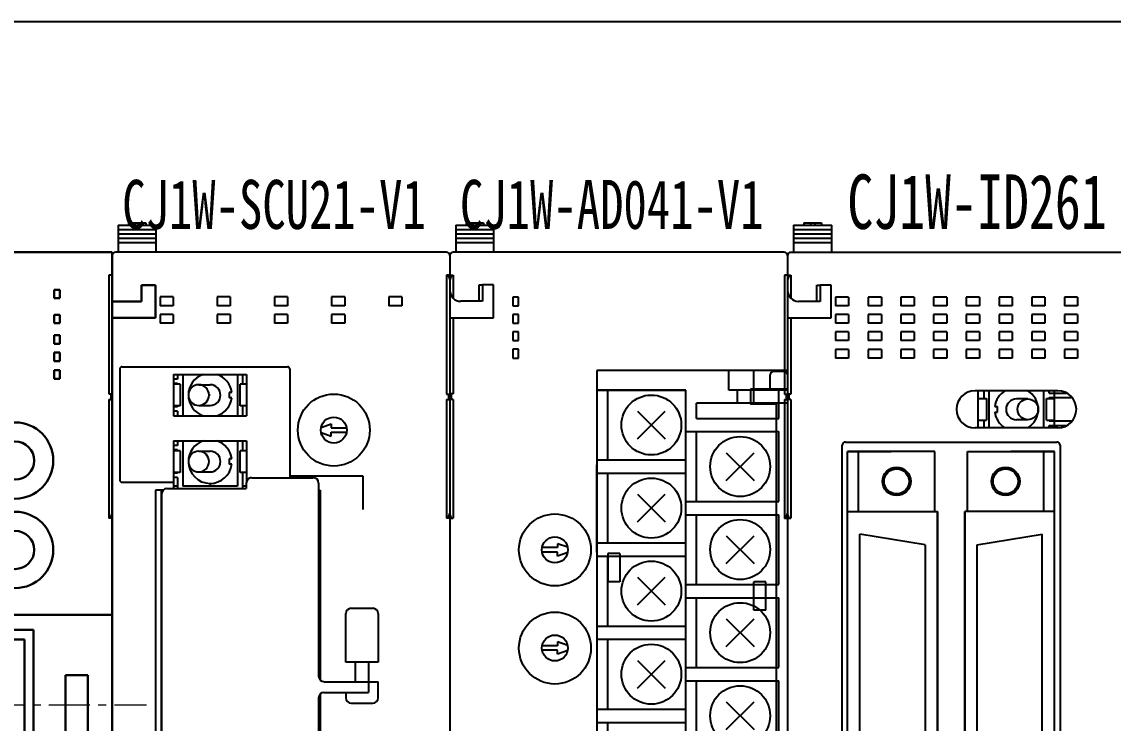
# Model space of a CAD drawing. Header units: millimetres. Extents: x -300 to 4128, y -106 to 2458.
# Drawn here: x 2225 to 2325.2, y 1476.7 to 1541 of the extents above; entities that cross this region are included whole.
import ezdxf

# ---------------------------------------------------------------- set-up
doc = ezdxf.new("R2010")
doc.units = ezdxf.units.MM
doc.linetypes.add('CENTER', pattern=[2, 1.25, -0.25, 0.25, -0.25])
doc.layers.add('TEXT', color=2, linetype='Continuous')
doc.layers.add('Z_OM_GAIKEI', color=7, linetype='Continuous')
doc.layers.add('Z_OM_CENTER', color=2, linetype='CENTER', lineweight=13)
doc.layers.add('Z_OM_OUTLINE', color=7, linetype='Continuous', lineweight=30)
doc.styles.add('ST', font='', dxfattribs={"width": 0.8, "height": 300})
doc.styles.get('ST').set_extended_font_data('SimSun')

# ---------------------------------------------------------------- blocks, each defined once
blk = doc.blocks.new('CJ2M-PU35')
at = {"layer": 'Z_OM_CENTER', "ltscale": 3}
blk.add_line((-3.79, 48.5), (65.16, 48.5), dxfattribs=at)
at = {"layer": 'Z_OM_OUTLINE'}
for p, q in [((62, 90), (0, 90)), ((62, 0), (62, 90)), ((57.2, 86.55), (56.7, 86.55)), ((56.7, 86.55), (56.7, 85.8)), ((57.2, 85.8), (57.2, 86.55)), ((64.7, 85.5), (64.7, 87)), ((66, 87), (64.7, 87)), ((66, 87), (66, 84)), ((56.7, 85.8), (57.2, 85.8)), ((62, 85.5), (64.7, 85.5)), ((56.7, 84.25), (56.7, 83.5)), ((57.2, 84.25), (56.7, 84.25)), ((57.2, 83.5), (57.2, 84.25)), ((56.7, 83.5), (57.2, 83.5)), ((66, 84), (62, 84)), ((56.7, 82.4), (56.7, 81.6)), ((57.2, 82.4), (56.7, 82.4)), ((57.2, 81.6), (57.2, 82.4)), ((56.7, 81.6), (57.2, 81.6)), ((56.7, 80.8), (56.7, 80)), ((57.2, 80.8), (56.7, 80.8)), ((57.2, 80), (57.2, 80.8)), ((56.7, 80), (57.2, 80)), ((56.7, 79.2), (56.7, 78.4)), ((57.2, 79.2), (56.7, 79.2)), ((57.2, 78.4), (57.2, 79.2)), ((56.7, 78.4), (57.2, 78.4)), ((3.86, 56.75), (62, 56.75)), ((54.78, 55.38), (43.83, 55.38)), ((54.78, 41.63), (54.78, 55.38)), ((53.95, 54.47), (46.75, 54.47)), ((53.95, 42.55), (53.95, 54.47)), ((59.78, 51.2), (57.73, 51.2)), ((57.73, 51.2), (57.73, 45.8)), ((59.78, 45.8), (59.78, 51.2))]:
    blk.add_line(p, q, dxfattribs=at)
for centre, radius in [((53.1, 70.9), 3.5), ((53.1, 70.9), 1.75), ((53.1, 62.7), 3.5), ((53.1, 62.7), 1.75)]:
    blk.add_circle(centre, radius, dxfattribs=at)
blk = doc.blocks.new('CJ1W-SCU21')
at = {"layer": 'Z_OM_GAIKEI'}
for p, q in [((0.55, 92.55), (4.05, 92.55)), ((0.55, 92.55), (0.55, 92.15)), ((1.5, 92.75), (1.5, 92.55)), ((1.5, 92.75), (3.1, 92.75)), ((2.1, 92.75), (2.1, 92.55)), ((2.5, 92.75), (2.5, 92.55)), ((3.1, 92.75), (3.1, 92.55)), ((4.05, 92.15), (4.05, 92.55)), ((0.55, 92.15), (4.05, 92.15)), ((0.55, 92.15), (0.55, 91.75)), ((0.55, 91.75), (4.05, 91.75)), ((0.55, 91.75), (0.55, 91.35)), ((0.55, 91.35), (4.05, 91.35)), ((0.55, 91.35), (0.55, 90.95)), ((4.05, 91.75), (4.05, 92.15)), ((4.05, 91.35), (4.05, 91.75)), ((4.05, 90.95), (4.05, 91.35)), ((0.55, 90.95), (4.05, 90.95)), ((0.55, 90.95), (0.55, 90.05)), ((4.05, 90.05), (4.05, 90.95)), ((0, 89.75), (0, 0.34)), ((30.7, 90.05), (0.3, 90.05)), ((31, 89.75), (31, 0.35)), ((-0.3, 87.95), (-0.3, 77.05)), ((0, 87.95), (-0.3, 87.95)), ((31.15, 87.95), (31, 87.52)), ((31, 87.95), (31.3, 87.95)), ((31.3, 87.95), (31.3, 85.83)), ((33.7, 85.55), (33.7, 87.05)), ((33.7, 87.05), (34, 87.05)), ((33.7, 87.05), (34, 87.05)), ((33.7, 85.55), (33.7, 87.05)), ((35, 87.05), (34, 87.05)), ((35, 87.05), (34, 87.05)), ((34, 87.05), (34, 85.55)), ((34, 87.05), (34, 85.55)), ((35, 84.05), (35, 87.05)), ((35, 84.05), (35, 87.05)), ((5.6, 85.95), (4.4, 85.95)), ((4.4, 85.95), (4.4, 85.15)), ((5.6, 85.15), (4.4, 85.15)), ((5.6, 85.95), (5.6, 85.15)), ((10.85, 85.95), (9.65, 85.95)), ((9.65, 85.95), (9.65, 85.15)), ((10.85, 85.15), (9.65, 85.15)), ((10.85, 85.95), (10.85, 85.15)), ((16.1, 85.95), (14.9, 85.95)), ((14.9, 85.95), (14.9, 85.15)), ((16.1, 85.15), (14.9, 85.15)), ((16.1, 85.95), (16.1, 85.15)), ((21.35, 85.95), (20.15, 85.95)), ((20.15, 85.95), (20.15, 85.15)), ((21.35, 85.15), (20.15, 85.15)), ((21.35, 85.95), (21.35, 85.15)), ((26.6, 85.95), (25.4, 85.95)), ((25.4, 85.95), (25.4, 85.15)), ((26.6, 85.15), (25.4, 85.15)), ((26.6, 85.95), (26.6, 85.15)), ((34, 85.55), (32, 85.55)), ((34, 85.55), (32, 85.55)), ((5.6, 84.35), (4.4, 84.35)), ((4.4, 84.35), (4.4, 83.55)), ((5.6, 84.35), (5.6, 83.55)), ((10.85, 84.35), (9.65, 84.35)), ((9.65, 84.35), (9.65, 83.55)), ((10.85, 84.35), (10.85, 83.55)), ((16.1, 84.35), (14.9, 84.35)), ((14.9, 84.35), (14.9, 83.55)), ((16.1, 84.35), (16.1, 83.55)), ((21.35, 84.35), (20.15, 84.35)), ((20.15, 84.35), (20.15, 83.55)), ((21.35, 84.35), (21.35, 83.55)), ((5.6, 83.55), (4.4, 83.55)), ((10.85, 83.55), (9.65, 83.55)), ((16.1, 83.55), (14.9, 83.55)), ((21.35, 83.55), (20.15, 83.55)), ((31, 84.05), (35, 84.05)), ((31, 84.05), (35, 84.05)), ((31.3, 84.05), (31.3, 77.05)), ((0.7, 79.35), (0.7, 69.15)), ((0.9, 79.55), (16.1, 79.55)), ((16.3, 79.35), (16.3, 69.37)), ((5.65, 78.85), (12.35, 78.85)), ((5.65, 78.85), (5.65, 75.05)), ((6, 78.42), (5.65, 78.42)), ((6, 78.85), (6, 78.42)), ((6.5, 78.85), (6.5, 76.94)), ((11.5, 78.85), (11.5, 76.94)), ((12, 77.95), (12, 78.85)), ((12.35, 78.85), (12.35, 75.05)), ((6, 78.02), (5.65, 78.02)), ((6, 77.95), (5.65, 77.95)), ((6, 78.02), (6, 77.95)), ((6.25, 77.95), (6, 77.95)), ((6.25, 77.95), (6.25, 76.94)), ((7.95, 77.9), (9, 77.9)), ((10.98, 77.2), (10.75, 77.2)), ((10.75, 77.2), (10.75, 76.94)), ((12, 77.95), (11.75, 77.95)), ((11.75, 76.94), (11.75, 77.95)), ((12.35, 77.95), (12, 77.95)), ((-0.3, 77.05), (0, 77.05)), ((-0.3, 76.55), (-0.3, 65.65)), ((-0.3, 76.55), (0, 76.55)), ((-0.12, 77.05), (-0.12, 76.55)), ((6.25, 76.94), (6.25, 75.95)), ((6.5, 76.94), (6.5, 75.05)), ((9, 76.94), (8.9, 76.94)), ((10.75, 76.94), (10.75, 76.7)), ((10.98, 76.7), (10.75, 76.7)), ((11.5, 76.94), (11.5, 75.05)), ((11.75, 75.95), (11.75, 76.94)), ((31.3, 77.05), (31, 77.05)), ((31.3, 76.55), (31, 76.55)), ((31.12, 77.05), (31.12, 76.55)), ((31.3, 76.55), (31.3, 65.65)), ((6, 75.95), (5.65, 75.95)), ((6, 75.88), (5.65, 75.88)), ((6, 75.48), (5.65, 75.48)), ((6, 75.95), (6, 75.88)), ((6.25, 75.95), (6, 75.95)), ((6, 75.48), (6, 75.05)), ((7.95, 76), (7.96, 76)), ((7.96, 76), (9, 76)), ((12, 75.95), (11.75, 75.95)), ((12, 75.05), (12, 75.95)), ((12.35, 75.95), (12, 75.95)), ((5.65, 75.05), (12.35, 75.05)), ((19.18, 73.98), (20.1, 74.32)), ((20.1, 74.32), (20.1, 73.95)), ((19.18, 73.51), (20.1, 73.17)), ((20.1, 73.95), (21.52, 73.95)), ((20.1, 73.54), (21.52, 73.54)), ((20.1, 73.17), (20.1, 73.54)), ((5.65, 72.75), (5.65, 68.38)), ((5.65, 72.75), (12.35, 72.75)), ((6, 72.32), (5.65, 72.32)), ((6, 72.75), (6, 72.32)), ((6.5, 72.75), (6.5, 70.84)), ((11.5, 72.75), (11.5, 70.84)), ((12, 71.85), (12, 72.75)), ((12.35, 72.75), (12.35, 69.05)), ((6, 71.92), (5.65, 71.92)), ((6, 71.85), (5.65, 71.85)), ((6, 71.92), (6, 71.85)), ((6.25, 71.85), (6, 71.85)), ((6.25, 71.85), (6.25, 70.84)), ((7.95, 71.8), (9, 71.8)), ((12, 71.85), (11.75, 71.85)), ((11.75, 70.84), (11.75, 71.85)), ((12.35, 71.85), (12, 71.85)), ((6.25, 70.84), (6.25, 69.85)), ((6.5, 70.84), (6.5, 68.6)), ((10.98, 71.1), (10.75, 71.1)), ((10.75, 71.1), (10.75, 70.84)), ((10.75, 70.84), (10.75, 70.6)), ((10.98, 70.6), (10.75, 70.6)), ((11.5, 70.84), (11.5, 68.6)), ((11.75, 69.85), (11.75, 70.84)), ((6, 69.85), (5.65, 69.85)), ((6, 69.78), (5.65, 69.78)), ((6, 69.38), (5.65, 69.38)), ((6, 69.85), (6, 69.78)), ((6.25, 69.85), (6, 69.85)), ((6, 69.38), (6, 68.6)), ((7.95, 69.9), (7.96, 69.9)), ((7.96, 69.9), (9, 69.9)), ((11.77, 69.85), (11.75, 69.85)), ((12, 69.85), (11.77, 69.85)), ((12, 68.6), (12, 69.85)), ((12.35, 69.85), (12, 69.85)), ((12.81, 69.37), (18.46, 69.37)), ((16.3, 69.55), (23, 69.55)), ((23, 69.55), (23, 66.45)), ((0.9, 68.95), (5.65, 68.95)), ((4, 68.24), (4, 1.74)), ((4.7, 68.24), (4, 68.24)), ((4.5, 68.24), (4.5, 1.74)), ((5.04, 68.38), (12.32, 68.38)), ((6, 68.6), (5.65, 68.6)), ((6, 68.6), (6, 68.38)), ((9, 68.6), (6.5, 68.6)), ((9, 68.85), (9, 68.6)), ((11.5, 68.6), (9, 68.6)), ((12.32, 68.6), (12, 68.6)), ((12, 68.38), (12, 68.6)), ((12.32, 68.88), (12.32, 68.38)), ((18.95, 68.88), (18.95, 51.16)), ((18.95, 68.24), (19.1, 68.24)), ((19.1, 68.24), (19.1, 50.8)), ((4.55, 67.89), (4.55, 35.41)), ((0, 65.65), (-0.3, 65.65)), ((-0.15, 65.65), (0, 66.08)), ((31.15, 65.65), (31, 66.08)), ((31, 65.65), (31.3, 65.65)), ((21.95, 57.39), (23.93, 57.39)), ((21.45, 52.44), (21.45, 56.9)), ((24.42, 56.9), (24.42, 52.44)), ((23.43, 52.44), (21.45, 52.44)), ((22.34, 50.66), (22.34, 52.44)), ((24.42, 52.44), (23.43, 52.44)), ((23.53, 52.44), (23.53, 49.67)), ((19.45, 50.66), (24.42, 50.66)), ((24.42, 49.18), (24.42, 50.66)), ((18.95, 49.18), (18.95, 36.4)), ((19.1, 49.53), (19.1, 35.94)), ((19.45, 49.67), (23.53, 49.67)), ((21.45, 49.67), (21.45, 49.18)), ((21.95, 48.68), (23.93, 48.68))]:
    blk.add_line(p, q, dxfattribs=at)
for radius in [3.3, 1.19]:
    blk.add_circle((20.35, 73.74), radius, dxfattribs=at)
for centre, radius, start, end in [((0.3, 89.75), 0.3, 90, 180), ((30.7, 89.75), 0.3, 0, 90), ((32, 86.55), 1, 180, 270), ((32, 86.55), 1, 180, 270), ((0.9, 79.35), 0.2, 90, 180), ((16.1, 79.35), 0.2, 0, 90), ((9, 76.95), 2, 108.1926, 180), ((9, 76.95), 2, 7.1808, 71.8074), ((7.95, 76.95), 0.95, 90, 180), ((7.95, 76.95), 0.95, 0, 90), ((9, 76.95), 0.95, 359.8785, 90), ((9, 76.95), 2, 180, 251.8018), ((7.95, 76.95), 0.95, 180, 270.7955), ((7.95, 76.95), 0.95, 270.7955, 0), ((9, 76.95), 0.95, 270, 359.8785), ((9, 76.95), 2, 288.1982, 352.8192), ((9, 70.85), 2, 108.1926, 180), ((9, 70.85), 2, 7.1808, 71.8074), ((7.95, 70.85), 0.95, 90, 180), ((7.95, 70.85), 0.95, 0, 90), ((9, 70.85), 0.95, 359.8785, 90), ((9, 70.85), 2, 180, 270), ((7.95, 70.85), 0.95, 180, 270.4593), ((7.95, 70.85), 0.95, 270.4593, 0), ((9, 70.85), 0.95, 270, 359.8785), ((9, 70.85), 2, 270, 352.8192), ((0.9, 69.15), 0.2, 180, 270), ((12.81, 68.88), 0.495, 90, 180), ((18.46, 68.88), 0.495, 0, 90), ((5.04, 67.89), 0.495, 90, 180), ((21.95, 56.9), 0.495, 90, 180), ((23.93, 56.9), 0.495, 0, 90), ((19.45, 51.16), 0.495, 180, 270), ((19.45, 49.18), 0.495, 90, 180), ((21.95, 49.18), 0.495, 180, 270), ((23.93, 49.18), 0.495, 270, 0)]:
    blk.add_arc(centre, radius, start, end, dxfattribs=at)
blk = doc.blocks.new('CJ1W-AD081-v1')
at = {"layer": 'Z_OM_GAIKEI'}
for p, q in [((0.56, 92.5), (4.06, 92.5)), ((0.56, 92.5), (0.56, 92.1)), ((1.51, 92.7), (1.51, 92.5)), ((1.51, 92.7), (3.11, 92.7)), ((2.11, 92.7), (2.11, 92.5)), ((2.51, 92.7), (2.51, 92.5)), ((3.11, 92.7), (3.11, 92.5)), ((4.06, 92.1), (4.06, 92.5)), ((0.56, 92.1), (4.06, 92.1)), ((0.56, 92.1), (0.56, 91.7)), ((0.56, 91.7), (4.06, 91.7)), ((0.56, 91.7), (0.56, 91.3)), ((0.56, 91.3), (4.06, 91.3)), ((0.56, 91.3), (0.56, 90.9)), ((4.06, 91.7), (4.06, 92.1)), ((4.06, 91.3), (4.06, 91.7)), ((4.06, 90.9), (4.06, 91.3)), ((0.56, 90.9), (4.06, 90.9)), ((0.56, 90.9), (0.56, 90)), ((4.06, 90), (4.06, 90.9)), ((0.01, 89.7), (0.01, 0.3)), ((30.71, 90), (0.31, 90)), ((31.01, 89.7), (31.01, 0.3)), ((-0.29, 87.9), (-0.29, 77)), ((0.02, 87.9), (-0.29, 87.9)), ((-0.14, 87.9), (0.01, 87.47)), ((31.01, 87.9), (31.31, 87.9)), ((31.16, 87.9), (31.01, 87.47)), ((31.31, 87.9), (31.31, 85.79)), ((33.71, 85.5), (33.71, 87)), ((33.71, 87), (34.01, 87)), ((35.01, 87), (34.01, 87)), ((34.01, 87), (34.01, 85.5)), ((35.01, 84), (35.01, 87)), ((6.31, 85.9), (5.81, 85.9)), ((5.81, 85.9), (5.81, 85.1)), ((6.31, 85.1), (6.31, 85.9)), ((34.01, 85.5), (32.01, 85.5)), ((5.81, 85.1), (6.31, 85.1)), ((6.31, 84.3), (5.81, 84.3)), ((5.81, 84.3), (5.81, 83.5)), ((6.31, 83.5), (6.31, 84.3)), ((5.81, 83.5), (6.31, 83.5)), ((31.01, 84), (35.01, 84)), ((31.31, 84), (31.31, 77)), ((6.31, 82.7), (5.81, 82.7)), ((5.81, 82.7), (5.81, 81.9)), ((6.31, 81.9), (6.31, 82.7)), ((5.81, 81.9), (6.31, 81.9)), ((6.31, 81.1), (5.81, 81.1)), ((5.81, 81.1), (5.81, 80.3)), ((5.81, 80.3), (6.31, 80.3)), ((6.31, 80.3), (6.31, 81.1)), ((31.01, 79.16), (13.51, 79.16)), ((13.51, 79.16), (13.51, 2.79)), ((31.01, 79.16), (13.51, 79.16)), ((13.51, 79.16), (13.51, 9)), ((25.61, 77.36), (25.61, 79.16)), ((27.91, 76.16), (27.91, 79.16)), ((29.41, 77.36), (29.41, 78.76)), ((30.71, 79.06), (29.71, 79.06)), ((21.66, 77.36), (13.51, 77.36)), ((13.51, 77.36), (21.66, 77.36)), ((14.51, 70.96), (14.51, 77.36)), ((21.66, 4.39), (21.66, 77.36)), ((31.01, 77.36), (25.61, 77.36)), ((26.41, 76.16), (26.41, 77.36)), ((27.61, 77.46), (27.61, 76.06)), ((31.01, 77.46), (27.61, 77.46)), ((30.21, 74.77), (30.21, 77.36)), ((-0.29, 77), (0.01, 77)), ((-0.29, 76.5), (-0.29, 65.6)), ((-0.29, 76.5), (0.01, 76.5)), ((-0.11, 77), (-0.11, 76.5)), ((22.66, 74.77), (22.66, 76.16)), ((31.01, 76.16), (22.66, 76.16)), ((31.31, 77), (31.01, 77)), ((31.31, 76.5), (31.01, 76.5)), ((31.14, 77), (31.14, 76.5)), ((31.31, 76.5), (31.31, 65.6)), ((17.24, 72.89), (19.79, 75.43)), ((17.24, 75.43), (19.79, 72.89)), ((30.01, 76.06), (27.61, 76.06)), ((30.01, 6.29), (30.01, 76.06)), ((22.66, 74.77), (30.21, 74.77)), ((21.66, 73.55), (30.21, 73.55)), ((22.66, 67.15), (22.66, 73.55)), ((30.21, 67.15), (30.21, 73.55)), ((25.39, 69.08), (27.94, 71.62)), ((25.39, 71.62), (27.94, 69.08)), ((13.51, 70.96), (21.66, 70.96)), ((13.51, 62.5), (13.51, 70.5)), ((13.51, 69.74), (21.66, 69.74)), ((14.51, 63.34), (14.51, 69.74)), ((17.24, 65.27), (19.79, 67.81)), ((17.24, 67.81), (19.79, 65.27)), ((21.66, 67.15), (30.21, 67.15)), ((0.02, 65.6), (-0.29, 65.6)), ((-0.14, 65.6), (0.01, 66.03)), ((21.66, 65.93), (30.21, 65.93)), ((22.66, 59.53), (22.66, 65.93)), ((30.21, 59.53), (30.21, 65.93)), ((31.16, 65.6), (31.01, 66.03)), ((31.01, 65.6), (31.31, 65.6)), ((10.83, 62.94), (9.91, 63.27)), ((9.91, 63.27), (9.91, 62.91)), ((13.51, 63.34), (21.66, 63.34)), ((25.39, 61.46), (27.94, 64)), ((25.39, 64), (27.94, 61.46)), ((9.91, 62.91), (8.49, 62.91)), ((9.91, 62.49), (8.49, 62.49)), ((9.91, 62.13), (9.91, 62.49)), ((10.83, 62.46), (9.91, 62.13)), ((13.51, 62.12), (21.66, 62.12)), ((15.61, 62.36), (14.51, 62.36)), ((14.51, 62.36), (14.51, 59.76)), ((14.51, 55.72), (14.51, 62.12)), ((15.61, 62.36), (15.61, 59.76)), ((17.24, 57.65), (19.79, 60.19)), ((17.24, 60.19), (19.79, 57.65)), ((15.61, 59.76), (14.51, 59.76)), ((21.66, 59.53), (30.21, 59.53)), ((27.91, 57.16), (27.91, 59.76)), ((29.01, 59.76), (27.91, 59.76)), ((29.01, 57.16), (29.01, 59.76)), ((21.66, 58.31), (30.21, 58.31)), ((22.66, 51.91), (22.66, 58.31)), ((30.21, 51.91), (30.21, 58.31)), ((29.01, 57.16), (27.91, 57.16)), ((25.39, 53.84), (27.94, 56.38)), ((25.39, 56.38), (27.94, 53.84)), ((13.51, 55.72), (21.66, 55.72)), ((10.83, 53.94), (9.91, 54.27)), ((9.91, 54.27), (9.91, 53.91)), ((13.51, 54.5), (21.66, 54.5)), ((14.51, 48.1), (14.51, 54.5)), ((9.91, 53.91), (8.49, 53.91)), ((9.91, 53.49), (8.49, 53.49)), ((9.91, 53.13), (9.91, 53.49)), ((10.83, 53.46), (9.91, 53.13)), ((17.24, 50.03), (19.79, 52.57)), ((17.24, 52.57), (19.79, 50.03)), ((21.66, 51.91), (30.21, 51.91)), ((21.66, 50.69), (30.21, 50.69)), ((22.66, 44.29), (22.66, 50.69)), ((30.21, 44.29), (30.21, 50.69)), ((13.51, 48.1), (21.66, 48.1)), ((25.39, 46.22), (27.94, 48.76)), ((25.39, 48.76), (27.94, 46.22)), ((13.51, 46.88), (21.66, 46.88)), ((14.51, 40.48), (14.51, 46.88))]:
    blk.add_line(p, q, dxfattribs=at)
for centre, radius in [((18.51, 74.16), 2.75), ((26.66, 70.35), 2.75), ((18.51, 66.54), 2.75), ((9.66, 62.7), 3.3), ((26.66, 62.73), 2.75), ((9.66, 62.7), 1.19), ((18.51, 58.92), 2.75), ((26.66, 55.11), 2.75), ((9.66, 53.7), 3.3), ((9.66, 53.7), 1.19), ((18.51, 51.3), 2.75), ((26.66, 47.49), 2.75)]:
    blk.add_circle(centre, radius, dxfattribs=at)
for centre, radius, start, end in [((0.31, 89.7), 0.3, 90, 180), ((30.71, 89.7), 0.3, 0, 90), ((30.71, 89.7), 0.3, 0, 90), ((32.01, 86.5), 1, 180, 270), ((29.71, 78.76), 0.3, 90, 180), ((30.71, 78.76), 0.3, 0, 90)]:
    blk.add_arc(centre, radius, start, end, dxfattribs=at)
blk = doc.blocks.new('CJ1W-ID261')
at = {"layer": 'Z_OM_GAIKEI'}
for p, q in [((7115.96, 1994.45), (7117.56, 1994.45)), ((7115.96, 1994.45), (7115.96, 1994.25)), ((7116.56, 1994.45), (7116.56, 1994.25)), ((7116.96, 1994.45), (7116.96, 1994.25)), ((7117.56, 1994.45), (7117.56, 1994.25)), ((7115.01, 1994.25), (7115.01, 1993.85)), ((7115.01, 1994.25), (7118.51, 1994.25)), ((7115.01, 1993.85), (7115.01, 1993.45)), ((7115.01, 1993.85), (7118.51, 1993.85)), ((7115.01, 1993.45), (7115.01, 1993.05)), ((7115.01, 1993.45), (7118.51, 1993.45)), ((7118.51, 1993.85), (7118.51, 1994.25)), ((7118.51, 1993.45), (7118.51, 1993.85)), ((7118.51, 1993.05), (7118.51, 1993.45)), ((7115.01, 1993.05), (7115.01, 1992.65)), ((7115.01, 1993.05), (7118.51, 1993.05)), ((7115.01, 1992.65), (7115.01, 1991.75)), ((7115.01, 1992.65), (7118.51, 1992.65)), ((7118.51, 1992.65), (7118.51, 1993.05)), ((7118.51, 1991.75), (7118.51, 1992.65)), ((7114.46, 1991.45), (7114.46, 1902.05)), ((7145.16, 1991.75), (7114.76, 1991.75)), ((7114.16, 1989.65), (7114.16, 1978.75)), ((7114.46, 1989.65), (7114.16, 1989.65)), ((7118.86, 1987.65), (7118.86, 1986.85)), ((7120.06, 1987.65), (7118.86, 1987.65)), ((7120.06, 1987.65), (7120.06, 1986.85)), ((7121.86, 1987.65), (7121.86, 1986.85)), ((7123.06, 1987.65), (7121.86, 1987.65)), ((7123.06, 1987.65), (7123.06, 1986.85)), ((7124.86, 1987.65), (7124.86, 1986.85)), ((7126.06, 1987.65), (7124.86, 1987.65)), ((7126.06, 1987.65), (7126.06, 1986.85)), ((7127.86, 1987.65), (7127.86, 1986.85)), ((7129.06, 1987.65), (7127.86, 1987.65)), ((7129.06, 1987.65), (7129.06, 1986.85)), ((7130.86, 1987.65), (7130.86, 1986.85)), ((7132.06, 1987.65), (7130.86, 1987.65)), ((7132.06, 1987.65), (7132.06, 1986.85)), ((7133.86, 1987.65), (7133.86, 1986.85)), ((7135.06, 1987.65), (7133.86, 1987.65)), ((7135.06, 1987.65), (7135.06, 1986.85)), ((7136.86, 1987.65), (7136.86, 1986.85)), ((7138.06, 1987.65), (7136.86, 1987.65)), ((7138.06, 1987.65), (7138.06, 1986.85)), ((7139.86, 1987.65), (7139.86, 1986.85)), ((7141.06, 1987.65), (7139.86, 1987.65)), ((7141.06, 1987.65), (7141.06, 1986.85)), ((7120.06, 1986.85), (7118.86, 1986.85)), ((7123.06, 1986.85), (7121.86, 1986.85)), ((7126.06, 1986.85), (7124.86, 1986.85)), ((7129.06, 1986.85), (7127.86, 1986.85)), ((7132.06, 1986.85), (7130.86, 1986.85)), ((7135.06, 1986.85), (7133.86, 1986.85)), ((7138.06, 1986.85), (7136.86, 1986.85)), ((7141.06, 1986.85), (7139.86, 1986.85)), ((7120.06, 1986.05), (7118.86, 1986.05)), ((7118.86, 1986.05), (7118.86, 1985.25)), ((7120.06, 1986.05), (7120.06, 1985.25)), ((7123.06, 1986.05), (7121.86, 1986.05)), ((7121.86, 1986.05), (7121.86, 1985.25)), ((7123.06, 1986.05), (7123.06, 1985.25)), ((7126.06, 1986.05), (7124.86, 1986.05)), ((7124.86, 1986.05), (7124.86, 1985.25)), ((7126.06, 1986.05), (7126.06, 1985.25)), ((7129.06, 1986.05), (7127.86, 1986.05)), ((7127.86, 1986.05), (7127.86, 1985.25)), ((7129.06, 1986.05), (7129.06, 1985.25)), ((7132.06, 1986.05), (7130.86, 1986.05)), ((7130.86, 1986.05), (7130.86, 1985.25)), ((7132.06, 1986.05), (7132.06, 1985.25)), ((7135.06, 1986.05), (7133.86, 1986.05)), ((7133.86, 1986.05), (7133.86, 1985.25)), ((7135.06, 1986.05), (7135.06, 1985.25)), ((7138.06, 1986.05), (7136.86, 1986.05)), ((7136.86, 1986.05), (7136.86, 1985.25)), ((7138.06, 1986.05), (7138.06, 1985.25)), ((7141.06, 1986.05), (7139.86, 1986.05)), ((7139.86, 1986.05), (7139.86, 1985.25)), ((7141.06, 1986.05), (7141.06, 1985.25)), ((7120.06, 1985.25), (7118.86, 1985.25)), ((7120.06, 1984.45), (7118.86, 1984.45)), ((7118.86, 1984.45), (7118.86, 1983.65)), ((7120.06, 1984.45), (7120.06, 1983.65)), ((7123.06, 1985.25), (7121.86, 1985.25)), ((7123.06, 1984.45), (7121.86, 1984.45)), ((7121.86, 1984.45), (7121.86, 1983.65)), ((7123.06, 1984.45), (7123.06, 1983.65)), ((7126.06, 1985.25), (7124.86, 1985.25)), ((7126.06, 1984.45), (7124.86, 1984.45)), ((7124.86, 1984.45), (7124.86, 1983.65)), ((7126.06, 1984.45), (7126.06, 1983.65)), ((7129.06, 1985.25), (7127.86, 1985.25)), ((7129.06, 1984.45), (7127.86, 1984.45)), ((7127.86, 1984.45), (7127.86, 1983.65)), ((7129.06, 1984.45), (7129.06, 1983.65)), ((7132.06, 1985.25), (7130.86, 1985.25)), ((7132.06, 1984.45), (7130.86, 1984.45)), ((7130.86, 1984.45), (7130.86, 1983.65)), ((7132.06, 1984.45), (7132.06, 1983.65)), ((7135.06, 1985.25), (7133.86, 1985.25)), ((7135.06, 1984.45), (7133.86, 1984.45)), ((7133.86, 1984.45), (7133.86, 1983.65)), ((7135.06, 1984.45), (7135.06, 1983.65)), ((7138.06, 1985.25), (7136.86, 1985.25)), ((7138.06, 1984.45), (7136.86, 1984.45)), ((7136.86, 1984.45), (7136.86, 1983.65)), ((7138.06, 1984.45), (7138.06, 1983.65)), ((7141.06, 1985.25), (7139.86, 1985.25)), ((7141.06, 1984.45), (7139.86, 1984.45)), ((7139.86, 1984.45), (7139.86, 1983.65)), ((7141.06, 1984.45), (7141.06, 1983.65)), ((7120.06, 1983.65), (7118.86, 1983.65)), ((7123.06, 1983.65), (7121.86, 1983.65)), ((7126.06, 1983.65), (7124.86, 1983.65)), ((7129.06, 1983.65), (7127.86, 1983.65)), ((7132.06, 1983.65), (7130.86, 1983.65)), ((7135.06, 1983.65), (7133.86, 1983.65)), ((7138.06, 1983.65), (7136.86, 1983.65)), ((7141.06, 1983.65), (7139.86, 1983.65)), ((7120.06, 1982.85), (7118.86, 1982.85)), ((7118.86, 1982.85), (7118.86, 1982.05)), ((7120.06, 1982.85), (7120.06, 1982.05)), ((7123.06, 1982.85), (7121.86, 1982.85)), ((7121.86, 1982.85), (7121.86, 1982.05)), ((7123.06, 1982.85), (7123.06, 1982.05)), ((7126.06, 1982.85), (7124.86, 1982.85)), ((7124.86, 1982.85), (7124.86, 1982.05)), ((7126.06, 1982.85), (7126.06, 1982.05)), ((7129.06, 1982.85), (7127.86, 1982.85)), ((7127.86, 1982.85), (7127.86, 1982.05)), ((7129.06, 1982.85), (7129.06, 1982.05)), ((7132.06, 1982.85), (7130.86, 1982.85)), ((7130.86, 1982.85), (7130.86, 1982.05)), ((7132.06, 1982.85), (7132.06, 1982.05)), ((7135.06, 1982.85), (7133.86, 1982.85)), ((7133.86, 1982.85), (7133.86, 1982.05)), ((7135.06, 1982.85), (7135.06, 1982.05)), ((7138.06, 1982.85), (7136.86, 1982.85)), ((7136.86, 1982.85), (7136.86, 1982.05)), ((7138.06, 1982.85), (7138.06, 1982.05)), ((7141.06, 1982.85), (7139.86, 1982.85)), ((7139.86, 1982.85), (7139.86, 1982.05)), ((7141.06, 1982.85), (7141.06, 1982.05)), ((7120.06, 1982.05), (7118.86, 1982.05)), ((7123.06, 1982.05), (7121.86, 1982.05)), ((7126.06, 1982.05), (7124.86, 1982.05)), ((7129.06, 1982.05), (7127.86, 1982.05)), ((7132.06, 1982.05), (7130.86, 1982.05)), ((7135.06, 1982.05), (7133.86, 1982.05)), ((7138.06, 1982.05), (7136.86, 1982.05)), ((7141.06, 1982.05), (7139.86, 1982.05)), ((7114.16, 1978.75), (7114.46, 1978.75)), ((7114.16, 1978.25), (7114.16, 1967.35)), ((7114.16, 1978.25), (7114.46, 1978.25)), ((7114.33, 1978.75), (7114.33, 1978.25)), ((7139.26, 1979.05), (7131.66, 1979.05)), ((7131.96, 1975.65), (7131.96, 1979.05)), ((7131.96, 1978.35), (7132.71, 1978.35)), ((7132.46, 1979.05), (7132.46, 1978.35)), ((7132.71, 1978.35), (7132.71, 1976.35)), ((7132.96, 1975.65), (7132.96, 1979.05)), ((7136.51, 1978.3), (7135.46, 1978.3)), ((7137.96, 1975.65), (7137.96, 1979.05)), ((7138.21, 1978.35), (7138.96, 1978.35)), ((7138.21, 1976.35), (7138.21, 1978.35)), ((7138.46, 1978.82), (7138.46, 1979.05)), ((7138.46, 1978.82), (7140.12, 1978.82)), ((7138.46, 1978.35), (7138.46, 1978.42)), ((7138.46, 1978.42), (7140.58, 1978.42)), ((7138.96, 1975.65), (7138.96, 1979.05)), ((7133.47, 1977.6), (7133.71, 1977.6)), ((7133.71, 1977.1), (7133.71, 1977.6)), ((7131.96, 1976.35), (7132.71, 1976.35)), ((7132.46, 1976.35), (7132.46, 1975.65)), ((7133.47, 1977.1), (7133.71, 1977.1)), ((7136.51, 1976.4), (7135.46, 1976.4)), ((7138.21, 1976.35), (7138.96, 1976.35)), ((7138.46, 1976.28), (7138.46, 1976.35)), ((7138.46, 1976.28), (7140.57, 1976.28)), ((7139.26, 1975.65), (7131.66, 1975.65)), ((7138.46, 1975.65), (7138.46, 1975.88)), ((7138.46, 1975.88), (7140.1, 1975.88)), ((7119.76, 1974.35), (7139.16, 1974.35)), ((7119.46, 1903.55), (7119.46, 1974.05)), ((7119.96, 1904.01), (7119.96, 1973.49)), ((7119.96, 1904.01), (7119.96, 1973.49)), ((7119.96, 1973.49), (7123.96, 1973.49)), ((7127.96, 1973.49), (7119.96, 1973.49)), ((7120.96, 1967.99), (7120.96, 1973.49)), ((7127.96, 1967.99), (7127.96, 1973.49)), ((7130.96, 1973.49), (7138.96, 1973.49)), ((7130.96, 1967.99), (7130.96, 1973.49)), ((7138.96, 1973.49), (7134.96, 1973.49)), ((7137.96, 1967.99), (7137.96, 1973.49)), ((7138.96, 1904.01), (7138.96, 1973.49)), ((7138.96, 1904.01), (7138.96, 1973.49)), ((7139.46, 1974.05), (7139.46, 1903.55)), ((7114.46, 1967.35), (7114.16, 1967.35)), ((7114.31, 1967.35), (7114.46, 1967.79)), ((7119.96, 1967.99), (7128.21, 1967.99)), ((7119.96, 1967.99), (7128.21, 1967.99)), ((7128.21, 1909.51), (7128.21, 1967.99)), ((7128.21, 1967.99), (7128.21, 1909.51)), ((7130.71, 1909.51), (7130.71, 1967.99)), ((7130.71, 1967.99), (7130.71, 1909.51)), ((7138.96, 1967.99), (7130.71, 1967.99)), ((7138.96, 1967.99), (7130.71, 1967.99)), ((7121.08, 1911.59), (7121.08, 1965.91)), ((7127.08, 1964.91), (7121.08, 1965.91)), ((7131.83, 1964.91), (7137.83, 1965.91)), ((7137.83, 1911.59), (7137.83, 1965.91)), ((7127.08, 1964.91), (7127.08, 1912.59)), ((7131.83, 1964.91), (7131.83, 1912.59))]:
    blk.add_line(p, q, dxfattribs=at)
for centre, radius in [((7136.51, 1977.35), 0.95), ((7124.46, 1970.74), 1.3), ((7124.46, 1970.74), 1.15), ((7134.46, 1970.74), 1.3), ((7134.46, 1970.74), 1.15)]:
    blk.add_circle(centre, radius, dxfattribs=at)
for centre, radius, start, end in [((7114.76, 1991.45), 0.3, 90, 180), ((7131.66, 1977.35), 1.7, 90, 270), ((7135.46, 1977.35), 2, 121.5917, 172.8192), ((7135.46, 1977.35), 0.95, 90, 270), ((7135.46, 1977.35), 2, 301.9832, 58.4083), ((7139.26, 1977.35), 1.7, 270, 90), ((7135.46, 1977.35), 2, 187.1808, 238.0168), ((7119.76, 1974.05), 0.3, 90, 180), ((7139.16, 1974.05), 0.3, 0, 90)]:
    blk.add_arc(centre, radius, start, end, dxfattribs=at)

msp = doc.modelspace()

# ---------------------------------------------------------------- linework, layer by layer
msp.add_line((3146.743, 1541.019), (2046.126, 1541.019))

# ---------------------------------------------------------------- block references
for name, p in [('CJ2M-PU35', (2171.272, 1429.877)), ('CJ1W-SCU21', (2233.272, 1429.831)), ('CJ1W-AD081-v1', (2264.258, 1429.878)), ('CJ1W-ID261', (-4819.185, -471.876))]:
    msp.add_blockref(name, p)

# ---------------------------------------------------------------- texts
at = {"layer": 'TEXT', "color": 0, "style": 'ST', "width": 0.7}
for s, height, p in [('CJ1W-SCU21-V1', 4.5, (2234.205, 1522.023)), ('CJ1W-AD041-V1', 4.5, (2265.205, 1522.022)), ('CJ1W-ID261 ', 5, (2300.753, 1522.025))]:
    msp.add_text(s, height=height, dxfattribs=at).set_placement(p)

doc.saveas('drawing.dxf')
